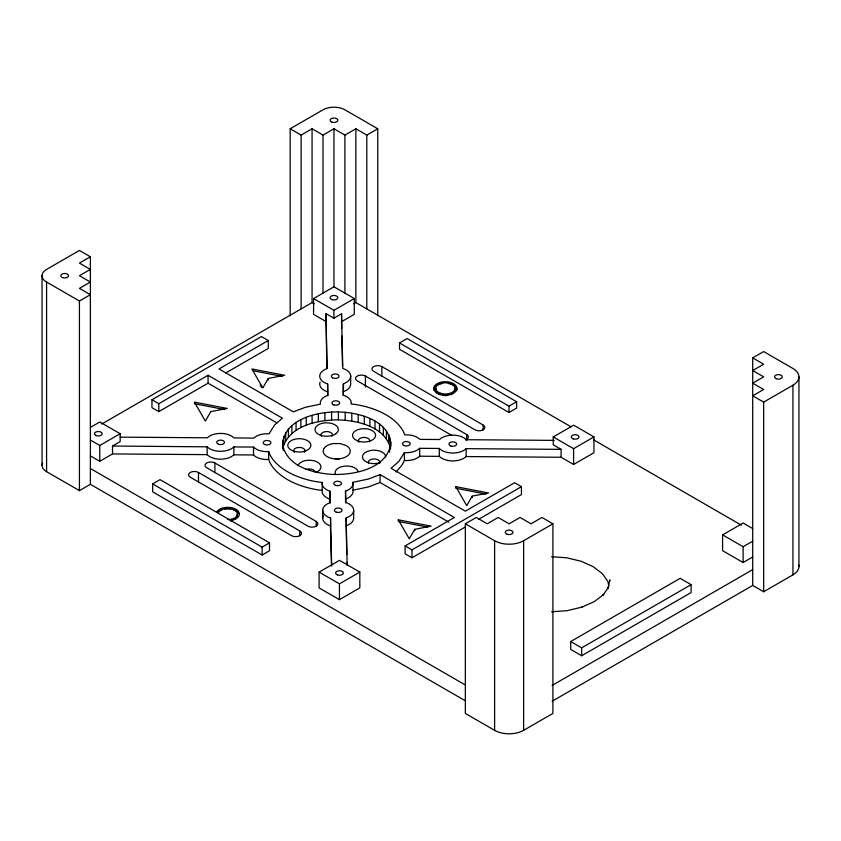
<?xml version="1.0" encoding="UTF-8"?>
<svg xmlns="http://www.w3.org/2000/svg" width="841" height="841" viewBox="0 0 841 841"><rect width="100%" height="100%" fill="white"/><g stroke="black" fill="none" stroke-linecap="round" stroke-linejoin="round"><path stroke-width="1.26" d="M282.534 447.591C281.43 419.869 316.384 411.459 338.397 411.953C359.296 412.311 391.496 420.794 390.855 446.76M390.855 442.24C388.5 467.89 356.237 474.618 334.991 474.492C314.976 473.788 286.707 467.302 282.534 444.206M609.609 581.488L609.872 579.848L607.885 588.563L608.632 587.155L602.734 595.386L603.806 594.44L594.219 601.651L581.72 607.191L582.529 606.992L567.16 610.671L551.549 611.785M90.376 455.864L99.764 461.288L112.505 453.93L112.505 446.024L207.18 446.834A15.485 8.936 0 0 0 231.538 448.684L233.861 446.928L253.53 447.076A15.485 8.936 0 0 0 266.828 451.649L268.657 451.522L269.793 454.445A69.666 40.221 0 0 0 317.257 481.851L322.334 482.503L322.114 483.564A15.485 8.936 0 0 0 330.029 491.239L330.282 502.592L327.244 503.938A15.485 8.936 0 0 0 330.45 518.003L331.701 566.161M322.334 482.503L322.114 491.459A15.485 8.936 0 0 0 330.029 499.144L330.114 502.929M390.697 449.168C385.714 426.755 358.192 420.605 338.397 419.859C317.709 419.932 289.42 425.42 282.755 448.179L282.755 440.285M561.084 449.367L553.241 444.836L553.241 436.931L573.636 425.168L593.967 436.9L593.967 452.71L573.583 464.474L561.084 457.262L561.084 449.367L466.114 448.652A15.485 8.936 0 0 1 439.296 448.463L419.67 448.316A15.485 8.936 0 0 1 406.161 452.679L404.416 452.532L398.771 461.488L391.033 468.279L465.336 511.17L514.597 482.723L521.441 486.676L521.441 494.582L478.55 519.339M404.416 452.532L404.416 460.437L402.25 464.747L396.1 472.001M268.279 378.439L262.802 387.922L251.858 368.957L284.7 375.275L268.279 378.439L268.279 380.016M414.729 529.325L409.262 538.808L398.308 519.843L431.149 526.161L414.729 529.325L414.729 530.902M472.211 496.137L466.734 505.62L455.78 486.666L488.632 492.984L472.211 496.137L472.211 497.725M322.334 490.408L317.257 489.756A69.666 40.221 0 0 1 269.793 462.35L268.657 459.417L266.828 459.543A15.485 8.936 0 0 1 253.53 454.981L233.861 454.834L231.538 456.579A15.485 8.936 0 0 1 207.18 454.729L207.107 446.729M290.166 315.774L290.166 128.778L323.018 109.814A15.485 8.936 0 0 1 344.905 109.814L377.756 128.778L377.756 315.774M90.376 256.768L79.432 263.086L90.376 269.404L79.432 275.722L90.376 282.05L79.432 288.368L90.376 294.686L79.432 301.004L46.581 282.05A15.485 8.936 0 0 1 46.581 269.404L79.432 250.45L90.376 256.768L90.376 484.311L464.926 700.553M290.166 128.778L301.12 135.096L312.064 128.778L323.018 135.096L333.961 128.778L344.905 135.096L355.859 128.778L366.802 135.096L377.756 128.778M90.376 427.428L99.816 421.972L120.158 433.714L120.158 441.609L112.505 446.024M327.117 368.61L326.066 321.577L313.567 314.366L313.567 298.566L333.961 286.792L354.292 298.534L354.292 314.334L341.551 321.693L341.698 328.2M101.708 424.043L312.064 302.592L314.25 303.853M276.731 422.823L208.063 383.181L158.802 411.617L151.958 407.675L151.958 399.769L261.435 336.568L268.279 340.51L268.279 348.416L225.724 372.983M151.958 399.769L158.802 403.722L208.063 375.275L282.355 418.177L274.618 424.968L268.973 433.914L267.228 433.767A15.485 8.936 0 0 0 253.73 438.14L233.998 437.888A15.485 8.936 0 0 0 209.64 436.037L207.317 437.793L120.116 437.141M268.279 340.51L219.007 368.957L293.309 411.848L305.073 407.38L320.568 404.122L320.316 403.123A15.485 8.936 0 0 1 327.885 395.323L327.633 383.948L324.784 382.802A15.485 8.936 0 0 1 326.834 368.673L326.066 313.672L333.909 318.203L341.551 313.788L342.771 368.432L345.619 369.577A15.485 8.936 0 0 1 343.57 383.706L343.202 395.522M90.376 440.064L99.764 445.488L120.158 433.714M313.567 298.566L333.909 310.308L354.292 298.534M353.662 303.853L355.859 302.592L571.102 426.871M42.576 463.034A15.485 8.936 0 0 0 46.581 471.664L79.432 490.629L90.376 484.311M152.641 483.911L160.032 479.643L269.509 542.855L269.509 550.75L262.119 555.018L152.641 491.817L152.641 483.911L262.119 547.123L269.509 542.855M399.507 342.96L407.17 338.545L516.647 401.746L516.647 408.064L508.984 412.489L399.507 349.288L399.507 342.96L508.984 406.171L516.647 401.746M319.096 572.122L339.491 560.348L359.822 572.09L359.822 587.891L339.438 599.654L319.096 587.922L319.096 572.122L339.438 583.854L359.822 572.09M465.01 527.16L411.964 557.783L405.12 553.83L405.12 545.935L454.382 517.488L380.09 474.597L368.326 479.065L352.821 482.324L353.073 491.228A15.485 8.936 0 0 1 345.514 499.028L345.598 502.813M553.241 436.931L573.583 448.674L593.967 436.9M405.12 545.935L411.964 549.888L521.441 486.676M465.336 523.806L476.279 517.488L487.223 523.806L498.177 517.488L509.12 523.806L520.074 517.488L531.018 523.806L541.961 517.488L552.915 523.806L552.915 713.431L523.628 730.335A20.51 11.848 0 0 1 494.613 730.335L465.336 713.431L465.336 523.806L494.613 540.721A20.51 11.848 0 0 0 523.628 540.721L552.915 523.806M752.706 585.441L752.706 357.898L763.66 351.57L792.937 368.484A20.51 11.848 0 0 1 792.937 385.231L792.937 574.855L763.66 591.759L752.706 585.441L552.159 701.226M752.706 357.898L763.66 364.216L752.706 370.534L763.66 376.852L752.706 383.181L763.66 389.499L752.706 395.817L763.66 402.135L792.937 385.231M752.706 556.994L743.129 562.524L722.598 550.676L722.598 534.876L743.129 523.018L752.706 528.547M570.703 641.536L680.18 578.324L691.123 584.653L691.123 592.548L581.657 655.759L570.703 649.431L570.703 641.536L581.657 647.854L691.123 584.653M722.598 534.876L743.129 546.724L752.706 541.194M552.159 685.415L752.706 569.641M448.758 522.145L380.09 482.503L368.326 486.96L352.821 490.229M346.744 554.555L346.103 517.919L349.141 516.584A15.485 8.936 0 0 0 345.935 502.519L345.514 491.123A15.485 8.936 0 0 0 353.073 483.333L352.821 482.324M346.103 525.825L349.141 524.479A15.485 8.936 0 0 0 353.672 518.161L353.672 510.256M343.117 391.738L343.57 391.612A15.485 8.936 0 0 0 350.665 383.664L350.665 375.769M335.338 459.207L339.039 459.281M554.314 440.379L466.313 439.717A15.485 8.936 0 0 0 439.496 439.517L419.869 439.37A15.485 8.936 0 0 0 406.56 434.808L404.731 434.934L403.606 432.001A69.666 40.221 0 0 0 356.132 404.595L351.065 403.943L351.286 402.892A15.485 8.936 0 0 0 343.37 395.207L343.117 383.832M112.505 453.93L207.107 454.634M404.416 460.437L406.161 460.584A15.485 8.936 0 0 0 419.67 456.211L439.296 456.358A15.485 8.936 0 0 0 466.114 456.558L561.084 457.262M551.549 556.668L566.718 557.814L581.068 561.241L593 566.571L602.324 573.583L607.875 581.467L608.821 586.072M253.12 370.786L282.166 376.369M194.408 403.712L224.715 409.546M486.098 494.077L455.78 488.243L455.78 486.666M427.365 527.013L398.308 521.42L398.308 519.843M331.501 564.952L330.45 525.898A15.485 8.936 0 0 1 323.238 515.848M327.717 395.638L327.633 391.843L324.784 390.708A15.485 8.936 0 0 1 320.074 382.192M593.809 439.969L741.363 525.162M381.856 366.592L483.123 425.052A5.803 3.353 0 0 1 484.048 429.099A5.803 3.353 0 0 1 477.52 430.666L474.913 429.793L373.646 371.333A5.803 3.353 0 0 1 373.646 366.592A5.803 3.353 0 0 1 381.856 366.592L381.856 376.316M451.659 435.333L357.225 380.805A5.803 3.353 0 0 1 357.225 376.064A5.803 3.353 0 0 1 365.436 376.064L466.702 434.534L466.702 440.61M316.174 521.441A5.803 3.353 0 0 1 316.174 526.182A5.803 3.353 0 0 1 307.964 526.182L206.697 467.722A5.803 3.353 0 0 1 206.697 462.981A5.803 3.353 0 0 1 214.907 462.981L316.174 521.441L316.174 526.308M299.753 530.923A5.803 3.353 0 0 1 299.753 535.664A5.803 3.353 0 0 1 291.543 535.664L190.276 477.194A5.803 3.353 0 0 1 190.276 472.453A5.803 3.353 0 0 1 198.487 472.453L299.753 530.923L299.753 535.78M90.376 468.511L464.926 684.753M260.226 385.041L261.509 387.27M346.103 517.919L347.154 564.942M341.866 336.001L342.539 365.93M346.923 562.387L346.986 565.005M798.95 376.852L798.95 566.477M763.66 402.135L763.66 591.759M743.129 546.724L743.129 562.524M581.657 647.854L581.657 655.759M573.583 448.674L573.583 464.474M523.628 540.721L523.628 730.335M508.984 406.171L508.984 412.489M494.613 540.721L494.613 730.335M483.123 425.052L483.123 429.919M466.114 448.652L466.114 456.558M439.296 448.463L439.296 456.358M419.67 448.316L419.67 456.211M411.964 549.888L411.964 557.783M390.224 438.329L390.224 446.235M389.583 450.051L389.583 452.311M388.731 434.492L388.731 442.398M386.429 430.802L386.429 438.697M383.338 427.302L383.338 435.196M380.09 474.597L380.09 482.503M379.512 424.053L379.512 431.948M375.012 421.099L375.012 429.005M369.914 418.503L369.914 426.408M366.802 135.096L366.802 308.91M365.436 376.064L365.436 387.007M364.279 416.295L364.279 424.2M358.213 414.508L358.213 422.413M355.859 128.778L355.859 302.592M351.811 413.183L351.811 421.078M345.514 491.123L345.514 499.028M345.178 412.321L345.178 420.227M344.905 135.096L344.905 293.11M341.551 313.788L341.551 321.693M339.438 583.854L339.438 599.654M338.397 411.953L338.397 419.859M333.961 128.778L333.961 286.792M333.909 310.308L333.909 318.203M331.596 412.079L331.596 419.974M330.629 518.045L330.629 525.94M330.029 491.239L330.029 499.144M327.633 383.948L327.633 391.843M326.066 313.672L326.066 321.577M324.878 412.689L324.878 420.595M323.018 135.096L323.018 293.11M322.713 510.256L322.713 518.161M318.34 413.793L318.34 421.688M312.064 128.778L312.064 302.592M312.095 415.349L312.095 423.254M306.24 417.346L306.24 425.252M301.12 135.096L301.12 308.91M300.857 419.754L300.857 427.659M296.053 422.539L296.053 430.434M291.88 425.641L291.88 433.535M288.421 429.026L288.421 436.921M285.709 432.631L285.709 440.526M283.816 436.395L283.816 444.3M283.175 448.116L283.175 450.377M268.657 451.522L268.657 459.417M262.119 547.123L262.119 555.018M253.53 447.076L253.53 454.981M233.861 446.928L233.861 454.834M214.907 462.981L214.907 472.705M208.063 375.275L208.063 383.181M198.487 472.453L198.487 482.177M158.802 403.722L158.802 411.617M99.764 445.488L99.764 461.288M79.432 301.004L79.432 490.629M46.581 282.05L46.581 471.664M42.05 275.722L42.05 465.346M466.702 434.534A5.803 3.353 0 0 1 465.504 439.811M332.016 436.227A5.803 3.353 0 0 0 328.968 431.832L327.506 431.591A5.803 3.353 0 0 0 321.294 436.164M358.991 442.229A5.729 3.311 0 0 1 363.554 437.404A5.729 3.311 0 0 1 369.535 441.683M297.893 465.746A11.616 6.707 0 0 1 315.585 461.278A11.616 6.707 0 0 1 315.974 472.421M379.89 462.718A11.616 6.707 0 0 1 363.175 459.207A11.616 6.707 0 0 1 372.069 450.303A11.616 6.707 0 0 1 385.693 456.905M335.496 474.45A11.616 6.707 0 0 1 343.706 466.24A11.616 6.707 0 0 1 357.93 470.971M306.008 469.551A5.803 3.353 0 0 1 315.112 472.011M368.474 463.149A5.803 3.353 0 0 1 374.087 458.934A5.803 3.353 0 0 1 379.69 463.149M294.35 452.363A5.719 3.301 0 0 1 299.312 447.412A5.719 3.301 0 0 1 304.263 452.363M216.558 512.285A11.616 6.707 0 0 1 235.974 509.278A11.616 6.707 0 0 1 230.77 520.495M218.418 512.568A9.671 5.582 0 0 1 229.446 508.511A9.671 5.582 0 0 1 237.404 514.503A9.671 5.582 0 0 1 227.764 519.601M217.714 512.243A11.616 6.707 0 0 1 221.961 509.793M224.768 509.12A11.616 6.707 0 0 1 230.77 509.12M233.577 509.793A11.616 6.707 0 0 1 238.981 513.862M237.12 514.145A9.671 5.582 0 0 1 234.607 519.549M232.61 520.432A9.671 5.582 0 0 1 230.276 520.989M433.746 389.972A11.616 6.707 0 0 1 442.345 383.496M448.358 383.496A11.616 6.707 0 0 1 456.968 389.972M454.697 388.531A9.671 5.582 0 0 1 450.187 394.807M447.854 395.375A9.671 5.582 0 0 1 442.85 395.375M440.516 394.807A9.671 5.582 0 0 1 436.006 388.531M798.771 564.931A20.51 11.848 0 0 1 792.937 574.855M323.617 449.105L323.154 451.123A13.551 7.821 0 0 0 327.117 456.652L329.924 457.903A13.551 7.821 0 0 0 340.206 458.681L343.475 457.903A13.551 7.821 0 0 0 346.282 445.593L340.206 443.575L333.194 443.575A13.551 7.821 0 0 0 323.617 449.105M210.828 411.606L205.351 421.089L194.408 402.124L227.249 408.442L210.828 411.606M335.853 433.704L333.667 434.934A11.658 6.728 0 0 1 315.386 431.212A11.658 6.728 0 0 1 328.337 422.876L331.27 423.349A11.658 6.728 0 0 1 335.853 433.704M62.718 277.667A3.869 2.239 0 0 0 68.52 275.722A3.869 2.239 0 0 0 62.718 273.788A3.869 2.239 0 0 0 62.718 277.667M333.866 404.942A3.869 2.239 0 0 0 339.669 403.007A3.869 2.239 0 0 0 333.866 401.073A3.869 2.239 0 0 0 333.866 404.942M404.426 445.677A3.869 2.239 0 0 0 410.229 443.743A3.869 2.239 0 0 0 404.426 441.809A3.869 2.239 0 0 0 404.426 445.677M265.094 444.637A3.869 2.239 0 0 0 270.907 442.702A3.869 2.239 0 0 0 265.094 440.768A3.869 2.239 0 0 0 265.094 444.637M335.664 485.383A3.869 2.239 0 0 0 341.467 483.449A3.869 2.239 0 0 0 335.664 481.515A3.869 2.239 0 0 0 335.664 485.383M218.649 444.3A3.869 2.239 0 0 0 224.463 442.355A3.869 2.239 0 0 0 218.649 440.421A3.869 2.239 0 0 0 218.649 444.3M336.263 512.19A3.869 2.239 0 0 0 342.066 510.256A3.869 2.239 0 0 0 336.263 508.321A3.869 2.239 0 0 0 336.263 512.19M450.871 446.024A3.869 2.239 0 0 0 456.674 444.09A3.869 2.239 0 0 0 450.871 442.156A3.869 2.239 0 0 0 450.871 446.024M332.468 377.767A3.869 2.239 0 0 0 338.944 376.768A3.869 2.239 0 0 0 334.203 374.035A3.869 2.239 0 0 0 332.468 377.767M337.556 574.918A3.869 2.239 0 0 0 343.359 572.984A3.869 2.239 0 0 0 337.556 571.05A3.869 2.239 0 0 0 337.556 574.918M95.58 435.323A3.869 2.239 0 0 0 102.055 434.324A3.869 2.239 0 0 0 97.314 431.58A3.869 2.239 0 0 0 95.58 435.323M573.205 438.876A3.869 2.239 0 0 0 579.007 436.931A3.869 2.239 0 0 0 573.205 434.997A3.869 2.239 0 0 0 573.205 438.876M332.027 299.627A3.869 2.239 0 0 0 337.83 297.693A3.869 2.239 0 0 0 332.027 295.759A3.869 2.239 0 0 0 332.027 299.627M332.027 122.176A3.869 2.239 0 0 0 337.83 120.242A3.869 2.239 0 0 0 332.027 118.308A3.869 2.239 0 0 0 332.027 122.176M357.898 440.957A11.532 6.665 0 0 0 375.591 435.596A11.532 6.665 0 0 0 358.708 429.425A11.532 6.665 0 0 0 357.898 440.957M293.551 451.102A11.532 6.654 0 0 0 310.844 445.341A11.532 6.654 0 0 0 293.551 439.58A11.532 6.654 0 0 0 293.551 451.102M437.141 393.136A11.616 6.707 0 0 0 456.568 390.129A11.616 6.707 0 0 0 442.345 381.919A11.616 6.707 0 0 0 437.141 393.136M440.516 393.231A9.671 5.582 0 0 0 455.034 388.395A9.671 5.582 0 0 0 440.516 383.559A9.671 5.582 0 0 0 440.516 393.231M507.186 534.277A3.869 2.239 0 0 0 512.989 532.342A3.869 2.239 0 0 0 507.186 530.408A3.869 2.239 0 0 0 507.186 534.277M776.275 378.713A3.869 2.239 0 0 0 782.298 377.01A3.869 2.239 0 0 0 776.737 374.844A3.869 2.239 0 0 0 776.275 378.713"/></g></svg>
